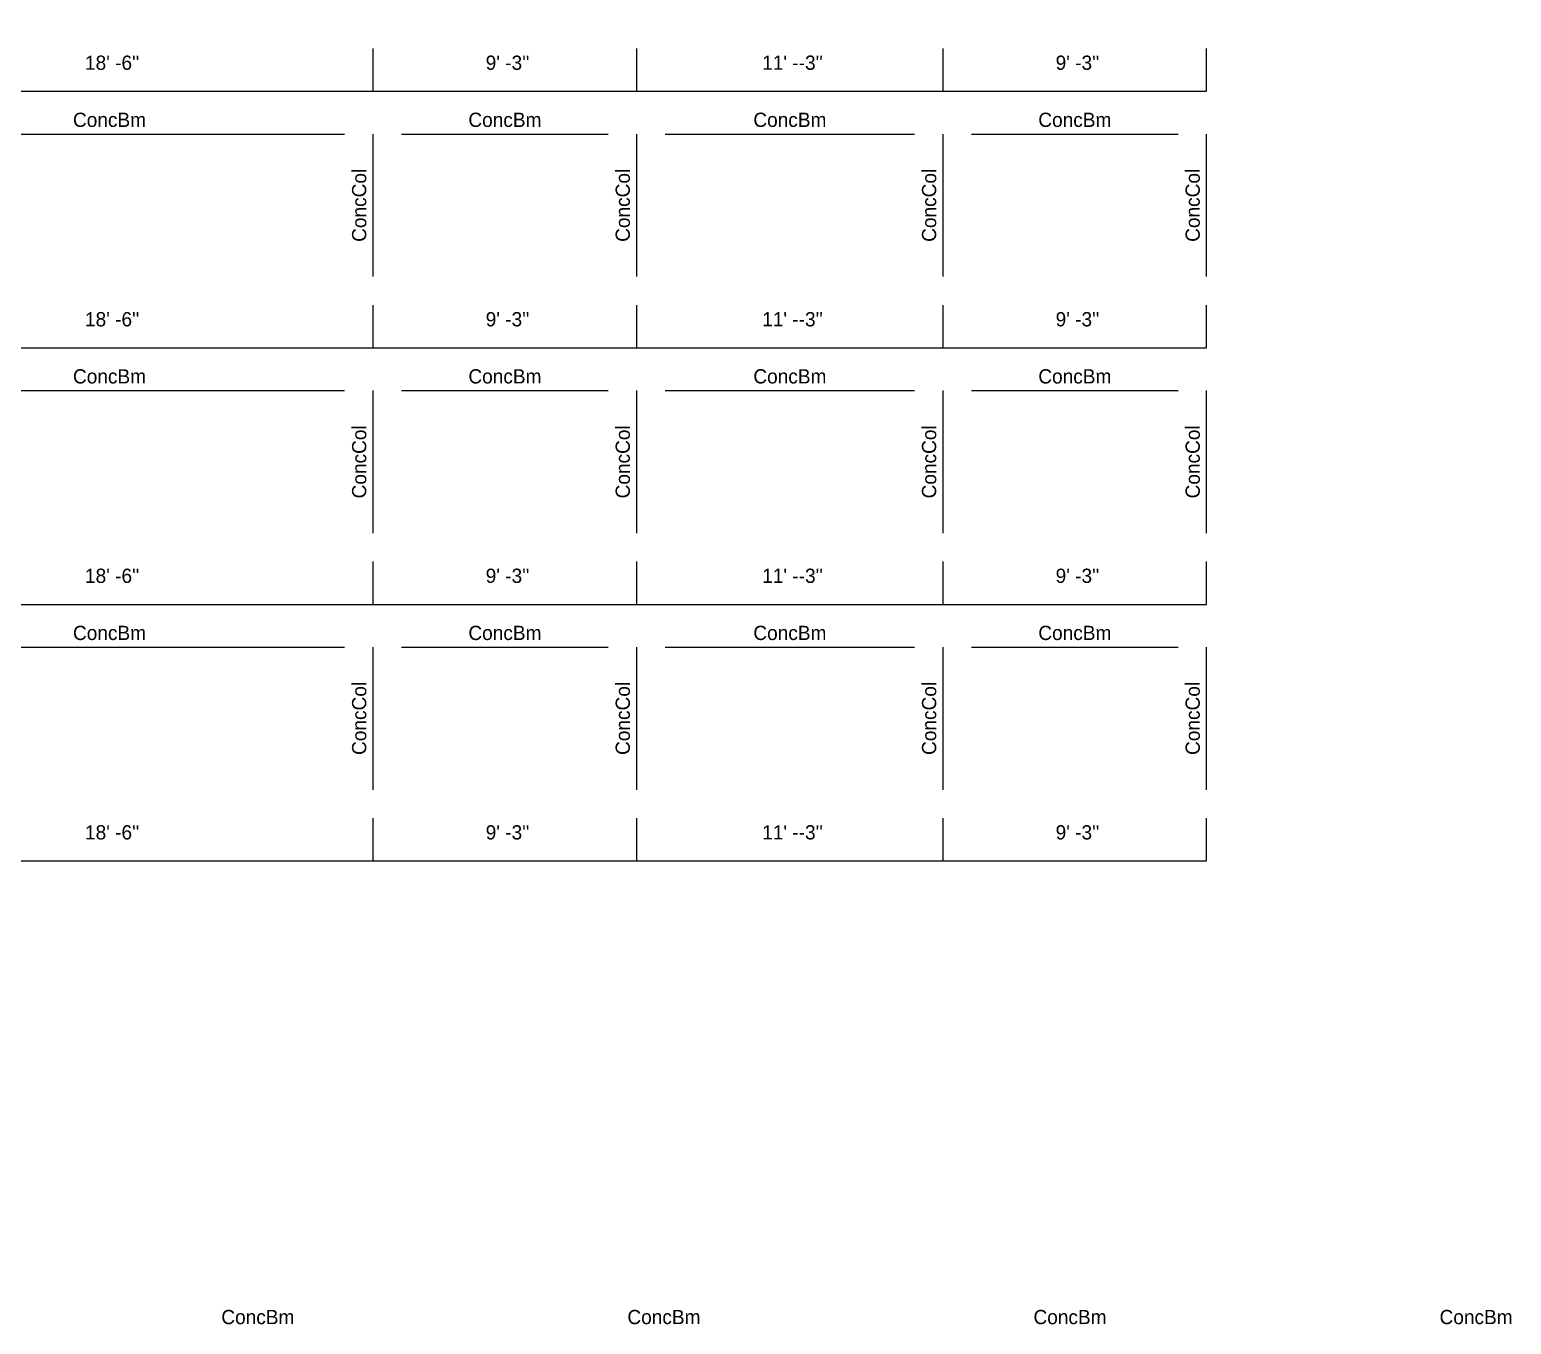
# Model space of a CAD drawing. Extents: x -38 to 2998, y -195 to 11529.
# Drawn here: x 1589 to 2213, y 579 to 1124 of the extents above; entities that cross this region are included whole.
import ezdxf
from ezdxf.enums import TextEntityAlignment as Align

# ---------------------------------------------------------------- set-up
doc = ezdxf.new("R2010")
doc.units = 0
doc.header["$MEASUREMENT"] = 0
doc.layers.get('0').update_dxf_attribs({"linetype": 'CONTINUOUS'})
for name, color, linetype in [('CENTERLINES', 7, 'CONTINUOUS'), ('DIMENSIONS', 4, 'CONTINUOUS'), ('TEXT', 5, 'CONTINUOUS')]:
    doc.layers.add(name, color=color, linetype=linetype)
doc.dimstyles.get("Standard").update_dxf_attribs({"dimtxt": 0.18, "dimasz": 0.18, "dimexe": 0.18, "dimexo": 0.0625, "dimgap": 0.09, "dimtad": 0, "dimtih": 1, "dimtoh": 1, "dimdec": 4, "dimzin": 0, "dimtxsty": 'STANDARD', "dimcen": 0.09, "dimazin": 3, "dimtfac": 1, "dimtdec": 4, "dimtofl": 0, "dimtmove": 0, "dimatfit": 3, "dimtolj": 1, "dimtzin": 0})

# ---------------------------------------------------------------- blocks, each defined once
blk = doc.blocks.new('*D9553')
at = {"color": 1, "linetype": 'BYBLOCK'}
for points in [[(1516.77, 778.77), (1515.71, 777.71), (1508.29, 770.29), (1507.23, 769.23)], [(1738.77, 778.77), (1737.71, 777.71), (1730.29, 770.29), (1729.23, 769.23)]]:
    blk.add_solid(points, dxfattribs=at)
at = {"layer": 'DIMENSIONS', "color": 9, "linetype": 'BYBLOCK'}
for p, q in [((1512, 774), (1512, 792)), ((1734, 774), (1734, 792))]:
    blk.add_line(p, q, dxfattribs=at)
at = {"layer": 'DIMENSIONS', "color": 0, "linetype": 'BYBLOCK'}
blk.add_line((1512, 774), (1734, 774), dxfattribs=at)
at = {"layer": 'DIMENSIONS', "color": 0, "linetype": 'BYBLOCK', "insert": (1623, 786), "char_height": 6, "attachment_point": 5}
blk.add_mtext("\\A1; 18' -6''", dxfattribs=at)
blk = doc.blocks.new('*D9554')
at = {"color": 1, "linetype": 'BYBLOCK'}
for points in [[(1738.77, 778.77), (1737.71, 777.71), (1730.29, 770.29), (1729.23, 769.23)], [(1849.77, 778.77), (1848.71, 777.71), (1841.29, 770.29), (1840.23, 769.23)]]:
    blk.add_solid(points, dxfattribs=at)
at = {"layer": 'DIMENSIONS', "color": 9, "linetype": 'BYBLOCK'}
for p, q in [((1734, 774), (1734, 792)), ((1845, 774), (1845, 792))]:
    blk.add_line(p, q, dxfattribs=at)
at = {"layer": 'DIMENSIONS', "color": 0, "linetype": 'BYBLOCK'}
blk.add_line((1734, 774), (1845, 774), dxfattribs=at)
at = {"layer": 'DIMENSIONS', "color": 0, "linetype": 'BYBLOCK', "insert": (1789.5, 786), "char_height": 6, "attachment_point": 5}
blk.add_mtext("\\A1; 9' -3''", dxfattribs=at)
blk = doc.blocks.new('*D9555')
at = {"color": 1, "linetype": 'BYBLOCK'}
for points in [[(1849.77, 778.77), (1848.71, 777.71), (1841.29, 770.29), (1840.23, 769.23)], [(1978.77, 778.77), (1977.71, 777.71), (1970.29, 770.29), (1969.23, 769.23)]]:
    blk.add_solid(points, dxfattribs=at)
at = {"layer": 'DIMENSIONS', "color": 9, "linetype": 'BYBLOCK'}
for p, q in [((1845, 774), (1845, 792)), ((1974, 774), (1974, 792))]:
    blk.add_line(p, q, dxfattribs=at)
at = {"layer": 'DIMENSIONS', "color": 0, "linetype": 'BYBLOCK'}
blk.add_line((1845, 774), (1974, 774), dxfattribs=at)
at = {"layer": 'DIMENSIONS', "color": 0, "linetype": 'BYBLOCK', "insert": (1909.5, 786), "char_height": 6, "attachment_point": 5}
blk.add_mtext("\\A1; 11' --3''", dxfattribs=at)
blk = doc.blocks.new('*D9556')
at = {"color": 1, "linetype": 'BYBLOCK'}
for points in [[(1978.77, 778.77), (1977.71, 777.71), (1970.29, 770.29), (1969.23, 769.23)], [(2089.77, 778.77), (2088.71, 777.71), (2081.29, 770.29), (2080.23, 769.23)]]:
    blk.add_solid(points, dxfattribs=at)
at = {"layer": 'DIMENSIONS', "color": 9, "linetype": 'BYBLOCK'}
for p, q in [((1974, 774), (1974, 792)), ((2085, 774), (2085, 792))]:
    blk.add_line(p, q, dxfattribs=at)
at = {"layer": 'DIMENSIONS', "color": 0, "linetype": 'BYBLOCK'}
blk.add_line((1974, 774), (2085, 774), dxfattribs=at)
at = {"layer": 'DIMENSIONS', "color": 0, "linetype": 'BYBLOCK', "insert": (2029.5, 786), "char_height": 6, "attachment_point": 5}
blk.add_mtext("\\A1; 9' -3''", dxfattribs=at)
blk = doc.blocks.new('*D9569')
at = {"color": 1, "linetype": 'BYBLOCK'}
for points in [[(1516.77, 886.77), (1515.71, 885.71), (1508.29, 878.29), (1507.23, 877.23)], [(1738.77, 886.77), (1737.71, 885.71), (1730.29, 878.29), (1729.23, 877.23)]]:
    blk.add_solid(points, dxfattribs=at)
at = {"layer": 'DIMENSIONS', "color": 9, "linetype": 'BYBLOCK'}
for p, q in [((1512, 882), (1512, 900)), ((1734, 882), (1734, 900))]:
    blk.add_line(p, q, dxfattribs=at)
at = {"layer": 'DIMENSIONS', "color": 0, "linetype": 'BYBLOCK'}
blk.add_line((1512, 882), (1734, 882), dxfattribs=at)
at = {"layer": 'DIMENSIONS', "color": 0, "linetype": 'BYBLOCK', "insert": (1623, 894), "char_height": 6, "attachment_point": 5}
blk.add_mtext("\\A1; 18' -6''", dxfattribs=at)
blk = doc.blocks.new('*D9570')
at = {"color": 1, "linetype": 'BYBLOCK'}
for points in [[(1738.77, 886.77), (1737.71, 885.71), (1730.29, 878.29), (1729.23, 877.23)], [(1849.77, 886.77), (1848.71, 885.71), (1841.29, 878.29), (1840.23, 877.23)]]:
    blk.add_solid(points, dxfattribs=at)
at = {"layer": 'DIMENSIONS', "color": 9, "linetype": 'BYBLOCK'}
for p, q in [((1734, 882), (1734, 900)), ((1845, 882), (1845, 900))]:
    blk.add_line(p, q, dxfattribs=at)
at = {"layer": 'DIMENSIONS', "color": 0, "linetype": 'BYBLOCK'}
blk.add_line((1734, 882), (1845, 882), dxfattribs=at)
at = {"layer": 'DIMENSIONS', "color": 0, "linetype": 'BYBLOCK', "insert": (1789.5, 894), "char_height": 6, "attachment_point": 5}
blk.add_mtext("\\A1; 9' -3''", dxfattribs=at)
blk = doc.blocks.new('*D9571')
at = {"color": 1, "linetype": 'BYBLOCK'}
for points in [[(1849.77, 886.77), (1848.71, 885.71), (1841.29, 878.29), (1840.23, 877.23)], [(1978.77, 886.77), (1977.71, 885.71), (1970.29, 878.29), (1969.23, 877.23)]]:
    blk.add_solid(points, dxfattribs=at)
at = {"layer": 'DIMENSIONS', "color": 9, "linetype": 'BYBLOCK'}
for p, q in [((1845, 882), (1845, 900)), ((1974, 882), (1974, 900))]:
    blk.add_line(p, q, dxfattribs=at)
at = {"layer": 'DIMENSIONS', "color": 0, "linetype": 'BYBLOCK'}
blk.add_line((1845, 882), (1974, 882), dxfattribs=at)
at = {"layer": 'DIMENSIONS', "color": 0, "linetype": 'BYBLOCK', "insert": (1909.5, 894), "char_height": 6, "attachment_point": 5}
blk.add_mtext("\\A1; 11' --3''", dxfattribs=at)
blk = doc.blocks.new('*D9572')
at = {"color": 1, "linetype": 'BYBLOCK'}
for points in [[(1978.77, 886.77), (1977.71, 885.71), (1970.29, 878.29), (1969.23, 877.23)], [(2089.77, 886.77), (2088.71, 885.71), (2081.29, 878.29), (2080.23, 877.23)]]:
    blk.add_solid(points, dxfattribs=at)
at = {"layer": 'DIMENSIONS', "color": 9, "linetype": 'BYBLOCK'}
for p, q in [((1974, 882), (1974, 900)), ((2085, 882), (2085, 900))]:
    blk.add_line(p, q, dxfattribs=at)
at = {"layer": 'DIMENSIONS', "color": 0, "linetype": 'BYBLOCK'}
blk.add_line((1974, 882), (2085, 882), dxfattribs=at)
at = {"layer": 'DIMENSIONS', "color": 0, "linetype": 'BYBLOCK', "insert": (2029.5, 894), "char_height": 6, "attachment_point": 5}
blk.add_mtext("\\A1; 9' -3''", dxfattribs=at)
blk = doc.blocks.new('*D9585')
at = {"color": 1, "linetype": 'BYBLOCK'}
for points in [[(1516.77, 994.77), (1515.71, 993.71), (1508.29, 986.29), (1507.23, 985.23)], [(1738.77, 994.77), (1737.71, 993.71), (1730.29, 986.29), (1729.23, 985.23)]]:
    blk.add_solid(points, dxfattribs=at)
at = {"layer": 'DIMENSIONS', "color": 9, "linetype": 'BYBLOCK'}
for p, q in [((1512, 990), (1512, 1008)), ((1734, 990), (1734, 1008))]:
    blk.add_line(p, q, dxfattribs=at)
at = {"layer": 'DIMENSIONS', "color": 0, "linetype": 'BYBLOCK'}
blk.add_line((1512, 990), (1734, 990), dxfattribs=at)
at = {"layer": 'DIMENSIONS', "color": 0, "linetype": 'BYBLOCK', "insert": (1623, 1002), "char_height": 6, "attachment_point": 5}
blk.add_mtext("\\A1; 18' -6''", dxfattribs=at)
blk = doc.blocks.new('*D9586')
at = {"color": 1, "linetype": 'BYBLOCK'}
for points in [[(1738.77, 994.77), (1737.71, 993.71), (1730.29, 986.29), (1729.23, 985.23)], [(1849.77, 994.77), (1848.71, 993.71), (1841.29, 986.29), (1840.23, 985.23)]]:
    blk.add_solid(points, dxfattribs=at)
at = {"layer": 'DIMENSIONS', "color": 9, "linetype": 'BYBLOCK'}
for p, q in [((1734, 990), (1734, 1008)), ((1845, 990), (1845, 1008))]:
    blk.add_line(p, q, dxfattribs=at)
at = {"layer": 'DIMENSIONS', "color": 0, "linetype": 'BYBLOCK'}
blk.add_line((1734, 990), (1845, 990), dxfattribs=at)
at = {"layer": 'DIMENSIONS', "color": 0, "linetype": 'BYBLOCK', "insert": (1789.5, 1002), "char_height": 6, "attachment_point": 5}
blk.add_mtext("\\A1; 9' -3''", dxfattribs=at)
blk = doc.blocks.new('*D9587')
at = {"color": 1, "linetype": 'BYBLOCK'}
for points in [[(1849.77, 994.77), (1848.71, 993.71), (1841.29, 986.29), (1840.23, 985.23)], [(1978.77, 994.77), (1977.71, 993.71), (1970.29, 986.29), (1969.23, 985.23)]]:
    blk.add_solid(points, dxfattribs=at)
at = {"layer": 'DIMENSIONS', "color": 9, "linetype": 'BYBLOCK'}
for p, q in [((1845, 990), (1845, 1008)), ((1974, 990), (1974, 1008))]:
    blk.add_line(p, q, dxfattribs=at)
at = {"layer": 'DIMENSIONS', "color": 0, "linetype": 'BYBLOCK'}
blk.add_line((1845, 990), (1974, 990), dxfattribs=at)
at = {"layer": 'DIMENSIONS', "color": 0, "linetype": 'BYBLOCK', "insert": (1909.5, 1002), "char_height": 6, "attachment_point": 5}
blk.add_mtext("\\A1; 11' --3''", dxfattribs=at)
blk = doc.blocks.new('*D9588')
at = {"color": 1, "linetype": 'BYBLOCK'}
for points in [[(1978.77, 994.77), (1977.71, 993.71), (1970.29, 986.29), (1969.23, 985.23)], [(2089.77, 994.77), (2088.71, 993.71), (2081.29, 986.29), (2080.23, 985.23)]]:
    blk.add_solid(points, dxfattribs=at)
at = {"layer": 'DIMENSIONS', "color": 9, "linetype": 'BYBLOCK'}
for p, q in [((1974, 990), (1974, 1008)), ((2085, 990), (2085, 1008))]:
    blk.add_line(p, q, dxfattribs=at)
at = {"layer": 'DIMENSIONS', "color": 0, "linetype": 'BYBLOCK'}
blk.add_line((1974, 990), (2085, 990), dxfattribs=at)
at = {"layer": 'DIMENSIONS', "color": 0, "linetype": 'BYBLOCK', "insert": (2029.5, 1002), "char_height": 6, "attachment_point": 5}
blk.add_mtext("\\A1; 9' -3''", dxfattribs=at)
blk = doc.blocks.new('*D9601')
at = {"color": 1, "linetype": 'BYBLOCK'}
for points in [[(1516.77, 1102.77), (1515.71, 1101.71), (1508.29, 1094.29), (1507.23, 1093.23)], [(1738.77, 1102.77), (1737.71, 1101.71), (1730.29, 1094.29), (1729.23, 1093.23)]]:
    blk.add_solid(points, dxfattribs=at)
at = {"layer": 'DIMENSIONS', "color": 9, "linetype": 'BYBLOCK'}
for p, q in [((1512, 1098), (1512, 1116)), ((1734, 1098), (1734, 1116))]:
    blk.add_line(p, q, dxfattribs=at)
at = {"layer": 'DIMENSIONS', "color": 0, "linetype": 'BYBLOCK'}
blk.add_line((1512, 1098), (1734, 1098), dxfattribs=at)
at = {"layer": 'DIMENSIONS', "color": 0, "linetype": 'BYBLOCK', "insert": (1623, 1110), "char_height": 6, "attachment_point": 5}
blk.add_mtext("\\A1; 18' -6''", dxfattribs=at)
blk = doc.blocks.new('*D9602')
at = {"color": 1, "linetype": 'BYBLOCK'}
for points in [[(1738.77, 1102.77), (1737.71, 1101.71), (1730.29, 1094.29), (1729.23, 1093.23)], [(1849.77, 1102.77), (1848.71, 1101.71), (1841.29, 1094.29), (1840.23, 1093.23)]]:
    blk.add_solid(points, dxfattribs=at)
at = {"layer": 'DIMENSIONS', "color": 9, "linetype": 'BYBLOCK'}
for p, q in [((1734, 1098), (1734, 1116)), ((1845, 1098), (1845, 1116))]:
    blk.add_line(p, q, dxfattribs=at)
at = {"layer": 'DIMENSIONS', "color": 0, "linetype": 'BYBLOCK'}
blk.add_line((1734, 1098), (1845, 1098), dxfattribs=at)
at = {"layer": 'DIMENSIONS', "color": 0, "linetype": 'BYBLOCK', "insert": (1789.5, 1110), "char_height": 6, "attachment_point": 5}
blk.add_mtext("\\A1; 9' -3''", dxfattribs=at)
blk = doc.blocks.new('*D9603')
at = {"color": 1, "linetype": 'BYBLOCK'}
for points in [[(1849.77, 1102.77), (1848.71, 1101.71), (1841.29, 1094.29), (1840.23, 1093.23)], [(1978.77, 1102.77), (1977.71, 1101.71), (1970.29, 1094.29), (1969.23, 1093.23)]]:
    blk.add_solid(points, dxfattribs=at)
at = {"layer": 'DIMENSIONS', "color": 9, "linetype": 'BYBLOCK'}
for p, q in [((1845, 1098), (1845, 1116)), ((1974, 1098), (1974, 1116))]:
    blk.add_line(p, q, dxfattribs=at)
at = {"layer": 'DIMENSIONS', "color": 0, "linetype": 'BYBLOCK'}
blk.add_line((1845, 1098), (1974, 1098), dxfattribs=at)
at = {"layer": 'DIMENSIONS', "color": 0, "linetype": 'BYBLOCK', "insert": (1909.5, 1110), "char_height": 6, "attachment_point": 5}
blk.add_mtext("\\A1; 11' --3''", dxfattribs=at)
blk = doc.blocks.new('*D9604')
at = {"color": 1, "linetype": 'BYBLOCK'}
for points in [[(1978.77, 1102.77), (1977.71, 1101.71), (1970.29, 1094.29), (1969.23, 1093.23)], [(2089.77, 1102.77), (2088.71, 1101.71), (2081.29, 1094.29), (2080.23, 1093.23)]]:
    blk.add_solid(points, dxfattribs=at)
at = {"layer": 'DIMENSIONS', "color": 9, "linetype": 'BYBLOCK'}
for p, q in [((1974, 1098), (1974, 1116)), ((2085, 1098), (2085, 1116))]:
    blk.add_line(p, q, dxfattribs=at)
at = {"layer": 'DIMENSIONS', "color": 0, "linetype": 'BYBLOCK'}
blk.add_line((1974, 1098), (2085, 1098), dxfattribs=at)
at = {"layer": 'DIMENSIONS', "color": 0, "linetype": 'BYBLOCK', "insert": (2029.5, 1110), "char_height": 6, "attachment_point": 5}
blk.add_mtext("\\A1; 9' -3''", dxfattribs=at)

msp = doc.modelspace()

# ---------------------------------------------------------------- linework, layer by layer
at = {"layer": 'CENTERLINES', "color": 0, "linetype": 'CONTINUOUS'}
for p, q in [((1524, 1080), (1722, 1080)), ((1734, 1020), (1734, 1080)), ((1746, 1080), (1833, 1080)), ((1845, 1020), (1845, 1080)), ((1857, 1080), (1962, 1080)), ((1974, 1020), (1974, 1080)), ((1986, 1080), (2073, 1080)), ((2085, 1020), (2085, 1080)), ((1524, 972), (1722, 972)), ((1734, 912), (1734, 972)), ((1746, 972), (1833, 972)), ((1845, 912), (1845, 972)), ((1857, 972), (1962, 972)), ((1974, 912), (1974, 972)), ((1986, 972), (2073, 972)), ((2085, 912), (2085, 972)), ((1524, 864), (1722, 864)), ((1734, 804), (1734, 864)), ((1746, 864), (1833, 864)), ((1845, 804), (1845, 864)), ((1857, 864), (1962, 864)), ((1974, 804), (1974, 864)), ((1986, 864), (2073, 864)), ((2085, 804), (2085, 864))]:
    msp.add_line(p, q, dxfattribs=at)

# ---------------------------------------------------------------- texts
at = {"layer": 'TEXT', "color": 0}
for p in [(1623, 1086), (1789.5, 1086), (1909.5, 1086), (2029.5, 1086), (1623, 978), (1789.5, 978), (1909.5, 978), (2029.5, 978), (1623, 870), (1789.5, 870), (1909.5, 870), (2029.5, 870), (1685.46, 582), (1856.46, 582), (2027.46, 582), (2198.46, 582)]:
    msp.add_text('ConcBm', height=6, dxfattribs=at).set_placement(p, align=Align.MIDDLE)
for p in [(1728, 1050), (1839, 1050), (1968, 1050), (2079, 1050), (1728, 942), (1839, 942), (1968, 942), (2079, 942), (1728, 834), (1839, 834), (1968, 834), (2079, 834)]:
    msp.add_text('ConcCol', height=6, rotation=90, dxfattribs=at).set_placement(p, align=Align.MIDDLE)

# ---------------------------------------------------------------- dimensions: what is measured, and where the dimension line sits
at = {"layer": 'DIMENSIONS'}
for base, p1, p2, picture, middle in [((1734, 1098), (1512, 1086), (1734, 1086), '*D9601', (1623, 1086)), ((1845, 1098), (1734, 1086), (1845, 1086), '*D9602', (1789.5, 1086)), ((1974, 1098), (1845, 1086), (1974, 1086), '*D9603', (1909.5, 1086)), ((2085, 1098), (1974, 1086), (2085, 1086), '*D9604', (2029.5, 1086)), ((1734, 990), (1512, 978), (1734, 978), '*D9585', (1623, 978)), ((1845, 990), (1734, 978), (1845, 978), '*D9586', (1789.5, 978)), ((1974, 990), (1845, 978), (1974, 978), '*D9587', (1909.5, 978)), ((2085, 990), (1974, 978), (2085, 978), '*D9588', (2029.5, 978)), ((1734, 882), (1512, 870), (1734, 870), '*D9569', (1623, 870)), ((1845, 882), (1734, 870), (1845, 870), '*D9570', (1789.5, 870)), ((1974, 882), (1845, 870), (1974, 870), '*D9571', (1909.5, 870)), ((2085, 882), (1974, 870), (2085, 870), '*D9572', (2029.5, 870)), ((1734, 774), (1512, 762), (1734, 762), '*D9553', (1623, 762)), ((1845, 774), (1734, 762), (1845, 762), '*D9554', (1789.5, 762)), ((1974, 774), (1845, 762), (1974, 762), '*D9555', (1909.5, 762)), ((2085, 774), (1974, 762), (2085, 762), '*D9556', (2029.5, 762))]:
    dim = msp.add_linear_dim(base=base, p1=p1, p2=p2, dimstyle='STANDARD', dxfattribs=at)
    dim.commit()
    dim.dimension.update_dxf_attribs({"geometry": picture, "text_midpoint": middle})

doc.saveas('drawing.dxf')
